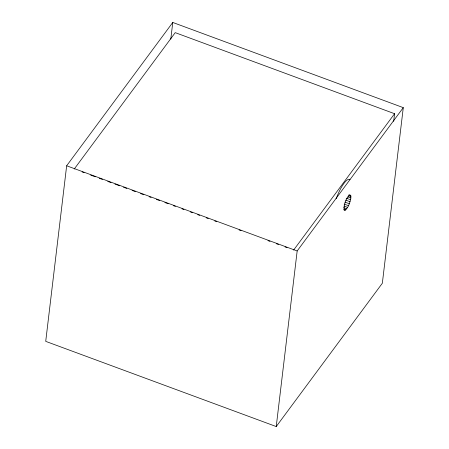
<?xml version="1.0" encoding="UTF-8"?>
<svg xmlns="http://www.w3.org/2000/svg" width="449" height="449" viewBox="0 0 449 449"><rect width="100%" height="100%" fill="white"/><g stroke="black" fill="none" stroke-linecap="round" stroke-linejoin="round"><path stroke-width="0.67" d="M350.871 197.987L350.781 195.5L349.799 194.917C345.848 198.475 343.839 204.458 344.108 209.722L345.09 210.306C348.716 207.387 349.973 202.37 350.871 197.987L347.773 196.842M66.654 165.776L45.719 341.363L276.23 426.55L382.346 283.229L403.281 107.642L172.77 22.45L66.654 165.776L297.171 250.963L403.281 107.642M170.783 39.108L172.77 22.45M276.23 426.55L297.171 250.963M393.672 121.348L394.581 113.709L175.228 32.642L74.242 169.032M293.601 250.099L394.581 113.709M348.924 194.81L350.781 195.5M348.463 195.618L350.944 196.533M346.224 198.149L350.562 199.754M345.702 200.108L350.04 201.713M345.006 202.134L349.344 203.734M344.175 204.076L348.514 205.681M343.9 206.04L347.616 207.416M343.608 207.679L346.707 208.824M343.985 209.122L345.842 209.812M343.855 209.846L345.09 210.306M82.128 171.945L84.098 172.674M90.664 175.099L95.261 176.799M99.201 178.253L102.484 179.465M107.738 181.407L111.021 182.625M114.966 184.079L119.563 185.779M123.503 187.233L126.786 188.445M132.04 190.387L135.323 191.605M140.576 193.547L143.86 194.759M149.113 196.701L151.083 197.431M156.342 199.367L159.625 200.585M164.878 202.527L168.162 203.739M173.415 205.681L175.385 206.411M181.952 208.836L183.922 209.565M190.494 211.99L192.464 212.719M197.717 214.661L199.687 215.391M206.254 217.816L208.224 218.545M214.79 220.97L216.76 221.699M239.093 229.95L241.062 230.679M267.991 240.63L269.961 241.36M276.528 243.785L278.498 244.514M285.064 246.939L287.034 247.668M336.194 198.677A22.602 5.972 -69.7 0 1 349.967 179.471"/></g></svg>
